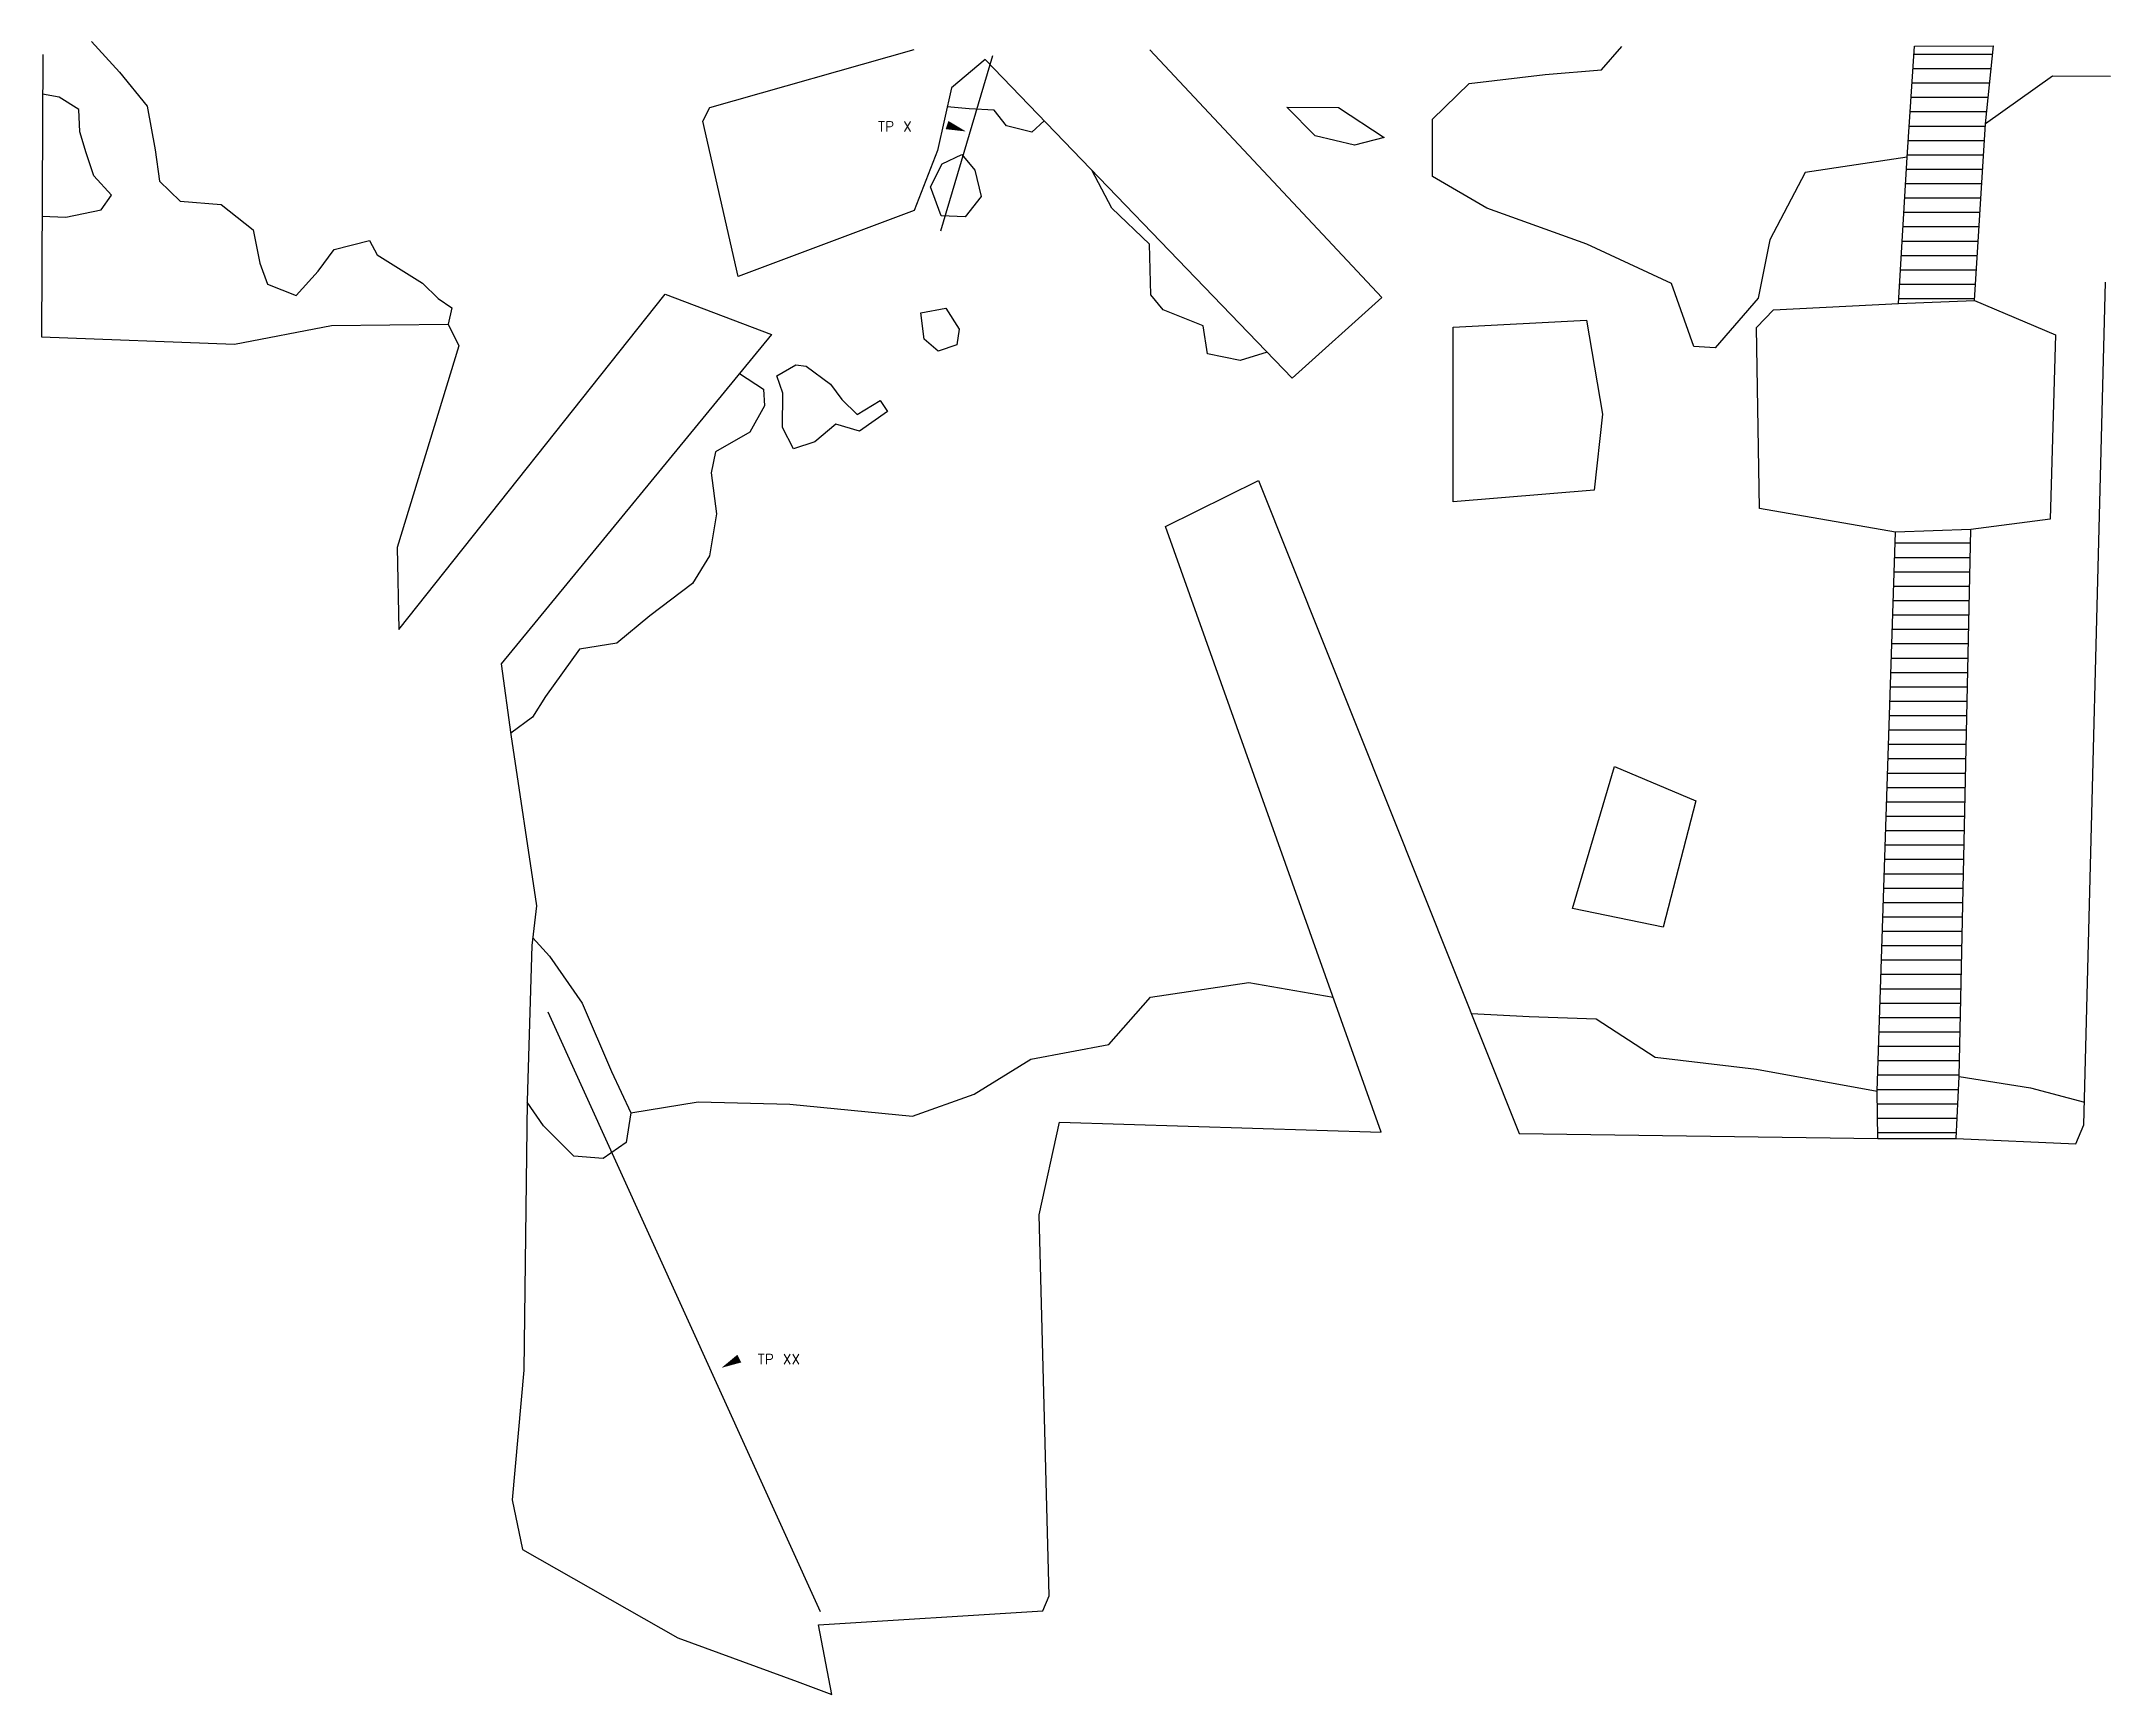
# Model space of a CAD drawing. Header units: metres. Extents: x 6.35 to 13.54, y -17.7 to -11.96.
import ezdxf

# ---------------------------------------------------------------- set-up
doc = ezdxf.new("R2010")
doc.units = ezdxf.units.M
doc.header["$LTSCALE"] = 25
doc.header["$MEASUREMENT"] = 0
doc.linetypes.add('STRICHPUNKTX2', pattern=[2, 1, -0.5, 0, -0.5])
doc.layers.get('0').update_dxf_attribs({"linetype": 'CONTINUOUS'})
for name, color, linetype in [('BEFUND', 1, 'CONTINUOUS'), ('BEFUNDSCHRAFF', 1, 'CONTINUOUS'), ('GRABUNGSGRENZE', 3, 'STRICHPUNKTX2'), ('TPROFIL', 3, 'CONTINUOUS')]:
    doc.layers.add(name, color=color, linetype=linetype)
doc.styles.get("Standard").update_dxf_attribs({"font": 'txt.shx'})

# ---------------------------------------------------------------- blocks, each defined once
blk = doc.blocks.new('PFEIL')
at = {"layer": 'TPROFIL'}
blk.add_lwpolyline([(0, 0, 0, 3, 0), (6.54, -2.37, 3, 3, 0)], format="xyseb", dxfattribs=at)
blk = doc.blocks.new('*X2')
at = {"color": 0}
for p, q in [((1279.16, -1370), (1305.32, -1370)), ((1278.84, -1380), (1305.11, -1380)), ((1279, -1375), (1305.22, -1375)), ((1278.67, -1385), (1305.01, -1385)), ((1278.35, -1395), (1304.8, -1395)), ((1278.51, -1390), (1304.9, -1390)), ((1278.18, -1400), (1304.7, -1400)), ((1277.86, -1410), (1304.49, -1410)), ((1278.02, -1405), (1304.59, -1405)), ((1277.69, -1415), (1304.38, -1415)), ((1277.53, -1420), (1304.28, -1420)), ((1277.21, -1430), (1304.07, -1430)), ((1277.37, -1425), (1304.17, -1425)), ((1277.04, -1435), (1303.96, -1435)), ((1276.72, -1445), (1303.75, -1445)), ((1276.88, -1440), (1303.86, -1440)), ((1276.55, -1450), (1303.65, -1450)), ((1276.23, -1460), (1303.44, -1460)), ((1276.39, -1455), (1303.54, -1455)), ((1276.07, -1465), (1303.34, -1465)), ((1275.9, -1470), (1303.23, -1470)), ((1275.58, -1480), (1303.02, -1480)), ((1275.74, -1475), (1303.13, -1475)), ((1275.41, -1485), (1302.92, -1485)), ((1275.09, -1495), (1302.71, -1495)), ((1275.25, -1490), (1302.81, -1490)), ((1274.92, -1500), (1302.6, -1500)), ((1274.6, -1510), (1302.39, -1510)), ((1274.76, -1505), (1302.5, -1505)), ((1274.44, -1515), (1302.29, -1515)), ((1274.11, -1525), (1302.08, -1525)), ((1274.27, -1520), (1302.19, -1520)), ((1273.95, -1530), (1301.98, -1530)), ((1273.78, -1535), (1301.87, -1535)), ((1273.46, -1545), (1301.66, -1545)), ((1273.62, -1540), (1301.77, -1540)), ((1273.3, -1550), (1301.56, -1550)), ((1272.97, -1560), (1301.22, -1560)), ((1273.13, -1555), (1301.45, -1555)), ((1273, -1565), (1300.98, -1565)), ((1273.05, -1570), (1300.73, -1570)), ((1273.1, -1575), (1300.49, -1575))]:
    blk.add_line(p, q, dxfattribs=at)
blk = doc.blocks.new('*X3')
at = {"color": 0}
for p, q in [((1285.7, -1200), (1313.05, -1200)), ((1285.37, -1205), (1312.54, -1205)), ((1284.72, -1215), (1311.5, -1215)), ((1285.05, -1210), (1312.02, -1210)), ((1284.4, -1220), (1310.99, -1220)), ((1283.75, -1230), (1310.2, -1230)), ((1284.07, -1225), (1310.5, -1225)), ((1283.42, -1235), (1309.89, -1235)), ((1283.12, -1240), (1309.58, -1240)), ((1282.52, -1250), (1308.97, -1250)), ((1282.82, -1245), (1309.27, -1245)), ((1282.22, -1255), (1308.66, -1255)), ((1281.63, -1265), (1308.04, -1265)), ((1281.92, -1260), (1308.35, -1260)), ((1281.33, -1270), (1307.74, -1270)), ((1280.73, -1280), (1307.12, -1280)), ((1281.03, -1275), (1307.43, -1275)), ((1280.43, -1285), (1306.81, -1285))]:
    blk.add_line(p, q, dxfattribs=at)

msp = doc.modelspace()

# ---------------------------------------------------------------- linework, layer by layer
at = {"layer": 'BEFUND'}
for points in [[(6.5206, -11.9557), (6.6184, -12.063), (6.7142, -12.1806), (6.7415, -12.3328), (6.7566, -12.442), (6.829, -12.5116), (6.9709, -12.523), (7.0831, -12.611), (7.1064, -12.7274), (7.1328, -12.8), (7.2318, -12.8389), (7.2318, -12.8389), (7.3085, -12.7543), (7.3638, -12.6799), (7.4873, -12.6484), (7.5138, -12.6985), (7.6719, -12.7968), (7.7259, -12.8499), (7.7739, -12.8827), (7.7605, -12.9388)], [(12.4783, -12.4113), (12.3554, -12.646), (12.3153, -12.8481), (12.1659, -13.0214), (12.0914, -13.0162), (12.0142, -12.7976), (11.7193, -12.6613), (11.3714, -12.5352), (11.1827, -12.4256), (11.183, -12.2265), (11.3108, -12.1022), (11.5743, -12.0709), (11.7703, -12.0549), (11.8409, -11.9733)], [(12.8033, -12.8672), (12.8337, -12.3578), (12.8588, -11.9719)], [(12.8588, -11.9719), (13.1335, -11.9713)], [(13.0677, -12.8564), (13.1055, -12.2429), (13.1335, -11.9713)], [(13.5403, -12.0778), (13.3385, -12.0768), (13.1055, -12.2429)], [(6.3483, -12.5638), (6.4318, -12.5671), (6.5543, -12.5418), (6.5902, -12.4908), (6.529, -12.4233), (6.5016, -12.3436), (6.4802, -12.2701), (6.4763, -12.1925), (6.4079, -12.1495), (6.4079, -12.1495), (6.3503, -12.1392)], [(9.833, -12.232), (9.7903, -12.2713), (9.7015, -12.2497), (9.6587, -12.1945), (9.5719, -12.1903), (9.4961, -12.1838)], [(10.6766, -12.1839), (10.7755, -12.2841), (10.6766, -12.1839), (10.8563, -12.1852), (11.0144, -12.2896), (10.9113, -12.317), (10.7755, -12.2841)], [(9.4787, -12.381), (9.5461, -12.3495), (9.592, -12.4037), (9.6133, -12.4946), (9.558, -12.566), (9.4743, -12.5628), (9.4377, -12.4616), (9.4787, -12.381)], [(12.8337, -12.3578), (12.4783, -12.4113)], [(10.6084, -13.0359), (10.5139, -13.0657), (10.4006, -13.0421), (10.3855, -12.945), (10.3855, -12.945), (10.2467, -12.8897), (10.2039, -12.8365), (10.1991, -12.6609), (10.0676, -12.5361), (9.9983, -12.4034)], [(9.4044, -12.8996), (9.4912, -12.8834), (9.537, -12.9559), (9.5287, -13.0111), (9.4644, -13.0334), (9.4154, -12.9915), (9.4044, -12.8996)], [(9.0049, -13.0848), (9.0895, -13.1472), (9.1292, -13.2013), (9.1822, -13.2535), (9.263, -13.2046), (9.2884, -13.2424), (9.1903, -13.3107), (9.1087, -13.2871), (9.0351, -13.3482), (8.9615, -13.3726), (8.9228, -13.298), (8.9241, -13.1796), (8.9037, -13.1183), (8.9691, -13.0806), (9.0049, -13.0848)], [(8.7738, -13.1103), (8.8567, -13.1652), (8.8607, -13.2234), (8.8095, -13.3152), (8.6899, -13.3834), (8.6755, -13.4559), (8.6937, -13.5988), (8.6689, -13.7448), (8.6106, -13.8407), (8.4613, -13.9528), (8.3468, -14.0485), (8.2171, -14.0688), (8.0995, -14.234), (8.0534, -14.3054), (7.9781, -14.3614)], [(12.7313, -15.7708), (12.7295, -15.6064), (12.7928, -13.6626)], [(13.0039, -15.7712), (13.0144, -15.5548), (13.0542, -13.6528)], [(8.0551, -15.0734), (8.1133, -15.1365), (8.2264, -15.3001), (8.3291, -15.5381), (8.3963, -15.6812), (8.3798, -15.7843), (8.3001, -15.8403), (8.198, -15.832), (8.092, -15.7266), (8.0359, -15.6451)], [(8.3963, -15.6812), (8.6302, -15.6438), (8.9487, -15.6514), (9.3754, -15.693), (9.5899, -15.6167), (9.7862, -15.4945), (10.0578, -15.4439), (10.202, -15.2798), (10.5442, -15.2282), (10.8376, -15.2794)], [(11.3182, -15.3368), (11.519, -15.3462), (11.7518, -15.3547), (11.9568, -15.4878), (12.309, -15.5302), (12.7295, -15.6064)], [(13.0144, -15.5548), (13.2625, -15.595), (13.4501, -15.6445)]]:
    msp.add_lwpolyline(points, dxfattribs=at)
at = {"layer": 'GRABUNGSGRENZE', "flags": 128}
for points in [[(6.351, -12.0013), (6.3464, -12.9835), (7.0181, -13.0081), (7.3552, -12.9433), (7.7605, -12.9388), (7.7982, -13.0144), (7.5837, -13.7155), (7.5893, -14.0014), (8.5152, -12.8349), (8.8846, -12.9753), (7.9455, -14.1204), (7.9788, -14.3665), (8.0677, -14.9619), (8.0521, -15.0997), (8.0359, -15.6408), (8.0232, -16.577), (7.9827, -17.0272), (8.0192, -17.1998), (8.5588, -17.507), (8.9741, -17.6587), (9.0945, -17.7049), (9.0479, -17.4618), (9.828, -17.414), (9.8506, -17.361), (9.8159, -16.0367), (9.8859, -15.7142), (11.0048, -15.7486), (10.2547, -13.6432), (10.5776, -13.4824), (11.4847, -15.7535), (12.7313, -15.7708), (13.0039, -15.7712), (13.4194, -15.7893), (13.4481, -15.7229), (13.5407, -12.0924), (13.5378, -11.9771)], [(10.2002, -11.985), (11.0074, -12.846), (10.6956, -13.1263), (9.6273, -12.0188), (9.5108, -12.1177), (9.4624, -12.3351), (9.3804, -12.5442), (8.7685, -12.773), (8.6458, -12.2337), (8.6704, -12.1858), (9.3813, -11.9837)], [(12.3683, -12.889), (12.8033, -12.8672), (13.0677, -12.8564), (13.3493, -12.9763), (13.331, -13.6175), (13.0542, -13.6528), (12.7928, -13.6626), (12.3202, -13.5801), (12.31, -12.9512), (12.3683, -12.889)], [(11.2553, -12.9495), (11.7179, -12.9257), (11.7745, -13.2515), (11.7445, -13.5169), (11.2544, -13.557), (11.2553, -12.9495)], [(11.8155, -14.4768), (12.0991, -14.5967), (11.9851, -15.0355), (11.6697, -14.9707), (11.8155, -14.4768)]]:
    msp.add_lwpolyline(points, dxfattribs=at)
at = {"layer": 'TPROFIL'}
for points in [[(9.4732, -12.6148), (9.6549, -12.0046)], [(9.0551, -17.4169), (8.1089, -15.3315)]]:
    msp.add_lwpolyline(points, dxfattribs=at)

# ---------------------------------------------------------------- block references
at = {"layer": 'BEFUNDSCHRAFF', "xscale": 0.01, "yscale": 0.01, "zscale": 0.01}
for name in ['*X3', '*X2']:
    msp.add_blockref(name, (0, 0), dxfattribs=at)
at = {"layer": 'TPROFIL', "xscale": 0.01, "yscale": 0.01, "zscale": 0.01}
for p, rotation in [((9.5609, -12.269), 181.1932304954323), ((8.7112, -16.5684), 47.37971261279657)]:
    msp.add_blockref('PFEIL', p, dxfattribs=dict(at, rotation=rotation))

# ---------------------------------------------------------------- texts
at = {"layer": 'TPROFIL'}
for s, p in [('TP X', (9.2555, -12.269)), ('TP XX', (8.8373, -16.5559))]:
    msp.add_text(s, height=0.035, dxfattribs=at).set_placement(p)

doc.saveas('drawing.dxf')
